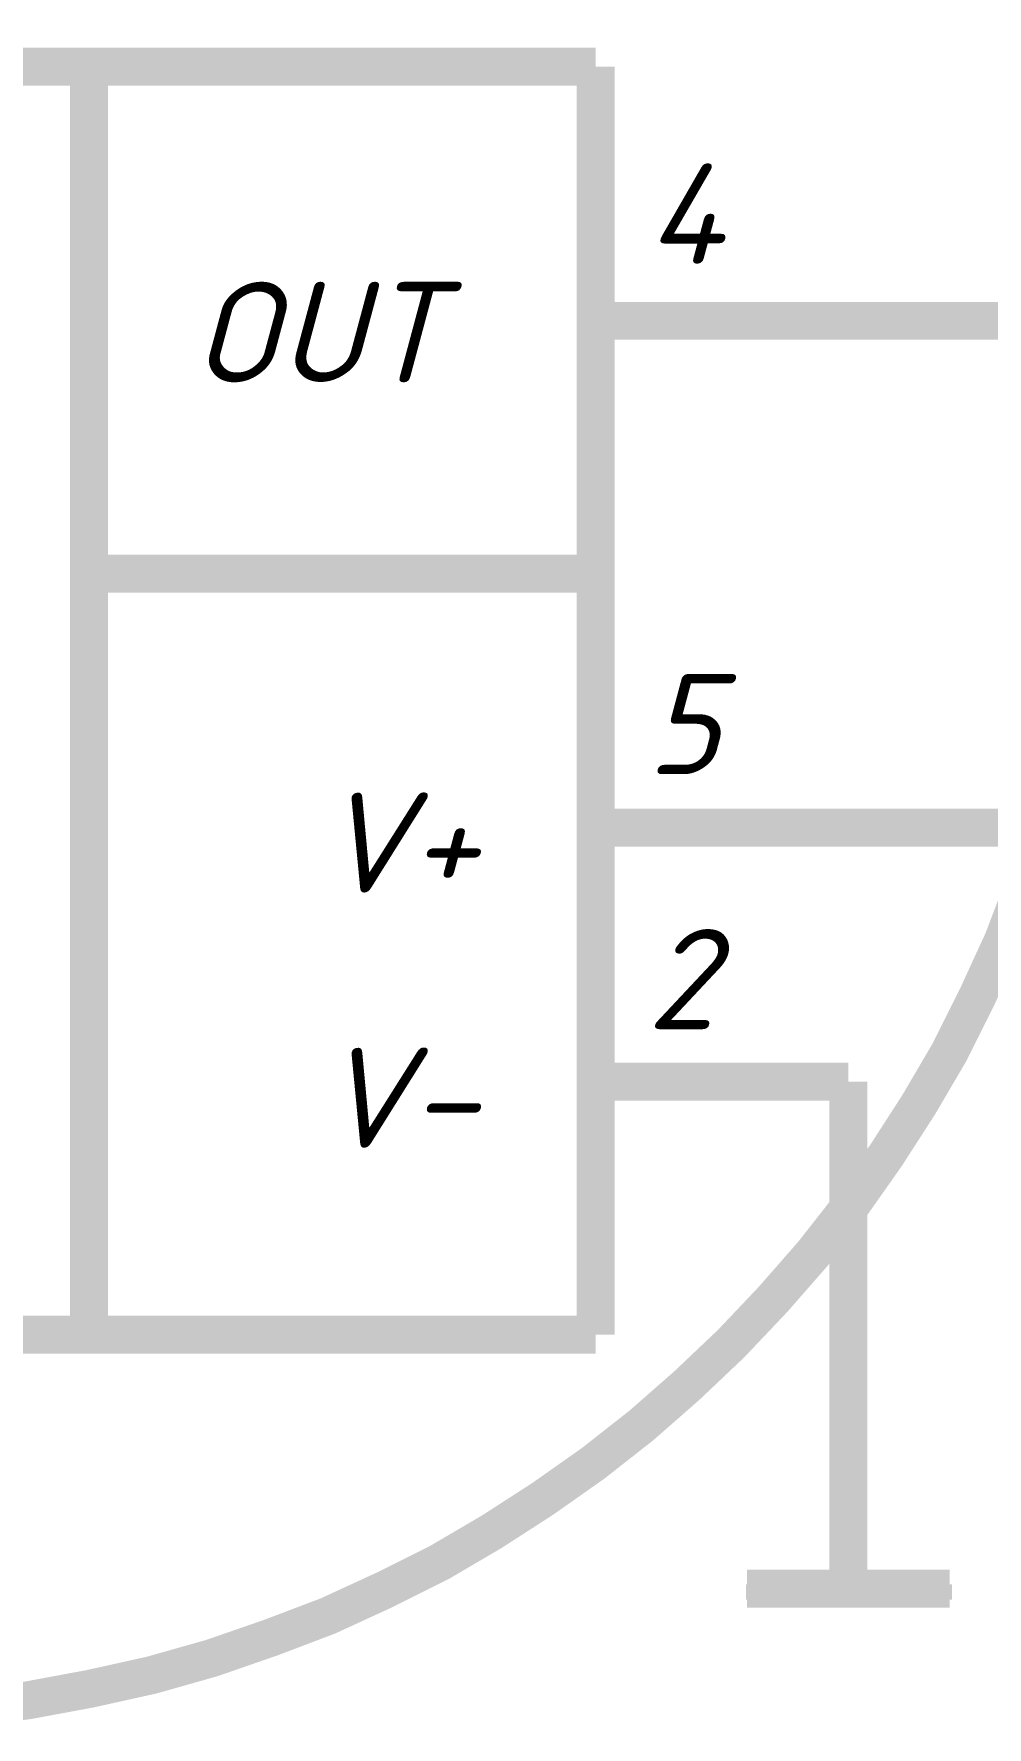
# Model space of a CAD drawing. Header units: inches. Extents: x 0 to 841, y 0 to 594.
# Drawn here: x 333.94 to 352.74, y 34.75 to 68.14 of the extents above; entities that cross this region are included whole.
import ezdxf

# ---------------------------------------------------------------- set-up
doc = ezdxf.new("R2010")
doc.units = ezdxf.units.IN
doc.layers.add('Sheet', color=255, linetype='Continuous')
doc.styles.get("Standard").update_dxf_attribs({"font": 'isocpeui.ttf'})

msp = doc.modelspace()

# ---------------------------------------------------------------- linework, layer by layer
at = {"layer": 'Sheet'}
for points in [[(310.008, 57.495, 0.749, 0.749, 0), (305.022, 57.495, 0.749, 0.749, 0), (305.022, 74.991, 0.749, 0.749, 0), (355.013, 74.991, 0.749, 0.749, 0), (355.013, 62.481, 0.749, 0.749, 0), (350.005, 62.481, 0.749, 0.749, 0)], [(315.016, 67.49, 0.749, 0.749, 0), (345.019, 67.49, 0.749, 0.749, 0)], [(335.026, 42.493, 0.749, 0.749, 0), (335.026, 67.49, 0.749, 0.749, 0)], [(345.019, 67.49, 0.749, 0.749, 0), (345.019, 42.493, 0.749, 0.749, 0)], [(345.019, 62.481, 0.749, 0.749, 0), (350.005, 62.481, 0.749, 0.749, 0)], [(345.019, 62.481, 0.3, 0.3, 0), (350.005, 62.481, 0.3, 0.3, 0)], [(345.019, 57.495, 0.749, 0.749, 0), (335.026, 57.495, 0.749, 0.749, 0)], [(345.019, 52.487, 0.749, 0.749, 0), (350.005, 52.487, 0.749, 0.749, 0)], [(350.005, 52.487, 0.749, 0.749, 0), (360.021, 52.487, 0.749, 0.749, 0), (365.007, 52.487, 0.749, 0.749, 0)], [(345.019, 52.487, 0.3, 0.3, 0), (350.005, 52.487, 0.3, 0.3, 0)], [(353.486, 51.387, 0.749, 0.749, 0), (353.059, 50.264, 0.749, 0.749, 0), (352.543, 49.141, 0.749, 0.749, 0), (352.004, 48.063, 0.749, 0.749, 0), (351.397, 47.029, 0.749, 0.749, 0), (350.746, 46.019, 0.749, 0.749, 0), (350.05, 45.031, 0.749, 0.749, 0), (349.309, 44.087, 0.749, 0.749, 0), (348.523, 43.189, 0.749, 0.749, 0), (347.692, 42.313, 0.749, 0.749, 0), (346.816, 41.482, 0.749, 0.749, 0), (345.918, 40.696, 0.749, 0.749, 0), (344.974, 39.955, 0.749, 0.749, 0), (343.986, 39.259, 0.749, 0.749, 0), (342.976, 38.607, 0.749, 0.749, 0), (341.943, 38.001, 0.749, 0.749, 0), (340.865, 37.462, 0.749, 0.749, 0), (339.742, 36.945, 0.749, 0.749, 0), (338.619, 36.519, 0.749, 0.749, 0), (337.451, 36.114, 0.749, 0.749, 0), (336.261, 35.777, 0.749, 0.749, 0), (335.048, 35.508, 0.749, 0.749, 0), (333.835, 35.283, 0.749, 0.749, 0), (332.578, 35.126, 0.749, 0.749, 0)], [(332.578, 35.126, 0.749, 0.749, 0), (333.835, 35.283, 0.749, 0.749, 0), (335.048, 35.508, 0.749, 0.749, 0), (336.261, 35.777, 0.749, 0.749, 0), (337.451, 36.114, 0.749, 0.749, 0), (338.619, 36.519, 0.749, 0.749, 0), (339.742, 36.945, 0.749, 0.749, 0), (340.865, 37.462, 0.749, 0.749, 0), (341.943, 38.001, 0.749, 0.749, 0), (342.976, 38.607, 0.749, 0.749, 0), (343.986, 39.259, 0.749, 0.749, 0), (344.974, 39.955, 0.749, 0.749, 0), (345.918, 40.696, 0.749, 0.749, 0), (346.816, 41.482, 0.749, 0.749, 0), (347.692, 42.313, 0.749, 0.749, 0), (348.523, 43.189, 0.749, 0.749, 0), (349.309, 44.087, 0.749, 0.749, 0), (350.05, 45.031, 0.749, 0.749, 0), (350.746, 46.019, 0.749, 0.749, 0), (351.397, 47.029, 0.749, 0.749, 0), (352.004, 48.063, 0.749, 0.749, 0), (352.543, 49.141, 0.749, 0.749, 0), (353.059, 50.264, 0.749, 0.749, 0), (353.486, 51.387, 0.749, 0.749, 0)], [(345.019, 47.479, 0.749, 0.749, 0), (350.005, 47.479, 0.749, 0.749, 0)], [(350.005, 42.493, 0.749, 0.749, 0), (350.005, 47.479, 0.749, 0.749, 0)], [(345.019, 47.479, 0.3, 0.3, 0), (350.005, 47.479, 0.3, 0.3, 0)], [(345.019, 42.493, 0.749, 0.749, 0), (315.016, 42.493, 0.749, 0.749, 0)], [(350.005, 42.493, 0.749, 0.749, 0), (350.005, 37.484, 0.749, 0.749, 0)], [(350.005, 42.493, 0.3, 0.3, 0), (350.005, 37.417, 0.3, 0.3, 0)], [(348.006, 37.484, 0.749, 0.749, 0), (352.004, 37.484, 0.749, 0.749, 0)], [(347.984, 37.417, 0.3, 0.3, 0), (352.049, 37.417, 0.3, 0.3, 0)]]:
    msp.add_lwpolyline(points, format="xyseb", dxfattribs=at)

# ---------------------------------------------------------------- texts
for s, height, p in [('4', 1.976, (346.03, 63.604)), ('OUT', 1.9764, (337.047, 61.269)), ('5', 1.976, (346.03, 53.543)), ('V+', 1.9764, (339.562, 51.207)), ('2', 1.976, (346.03, 48.512)), ('V-', 1.9764, (339.562, 46.176))]:
    msp.add_text(s, height=height, dxfattribs=at).set_placement(p)

doc.saveas('drawing.dxf')
